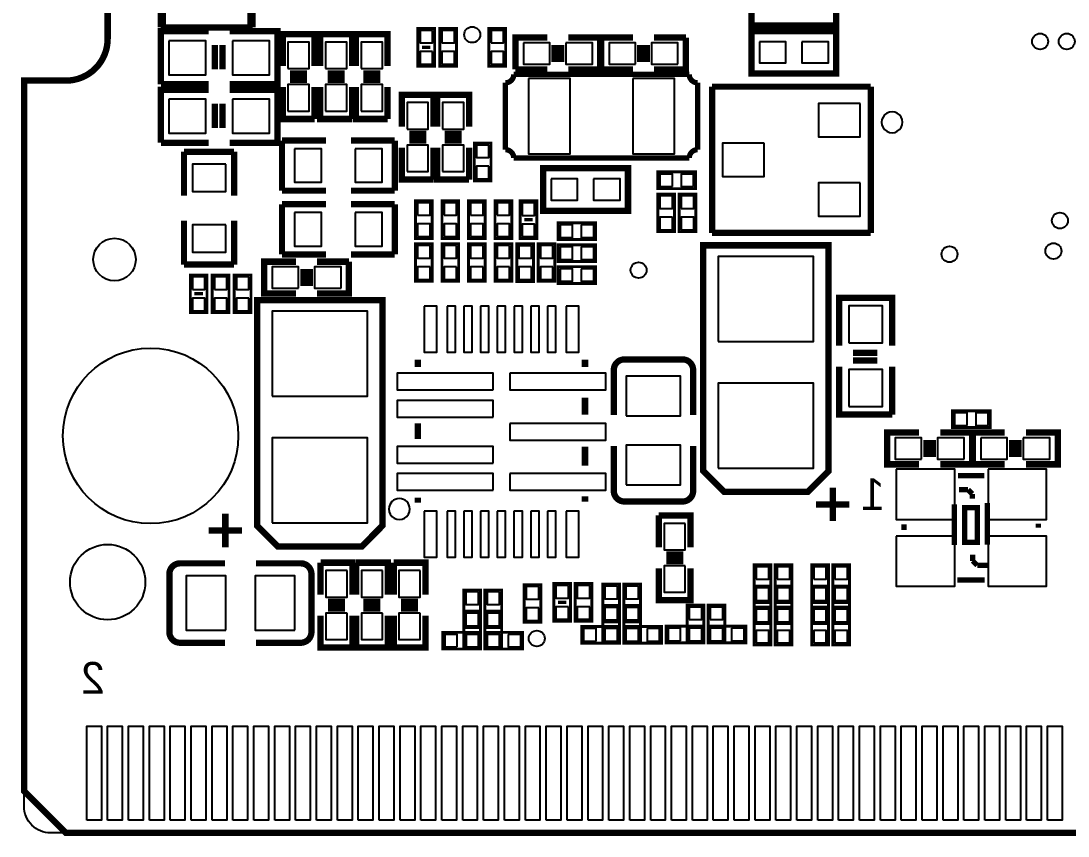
# Model space of a CAD drawing. Extents: x -61 to 349, y -42 to 245.
# Drawn here: x -0.08 to 24.99, y -0.08 to 19.43 of the extents above; entities that cross this region are included whole.
import ezdxf

# ---------------------------------------------------------------- set-up
doc = ezdxf.new("R2010")
doc.units = 0
for name, color, linetype in [('BOARD_GEOMETRY_OUTLINE', 3, 'CONTINUOUS'), ('PACKAGE_GEOMETRY_SILKSCREEN_B', 4, 'CONTINUOUS'), ('PIN_B', 5, 'CONTINUOUS')]:
    doc.layers.add(name, color=color, linetype=linetype)

msp = doc.modelspace()

# ---------------------------------------------------------------- linework, layer by layer
at = {"layer": 'BOARD_GEOMETRY_OUTLINE'}
msp.add_lwpolyline([(68.961, 0), (39.099998, 0), (38.800024, 0.299974), (38.800024, 3.499866, 0.41419), (38.300152, 3.999992, 0.41434), (37.800026, 3.499866), (37.800026, 0.299974), (37.500052, 0), (0.635, 0, -0.414228), (0, 0.635), (0, 17.999964), (0.999998, 17.999964, 0.414225), (1.999996, 18.999962), (1.999996, 20.999958, 0.414215), (0.999998, 21.999956), (0, 21.999956), (0, 43.815), (0, 44.45, -0.414204), (0.635, 45.085), (68.961, 45.085, -0.41233)], format="xyb", dxfattribs=at)
at = {"layer": 'PACKAGE_GEOMETRY_SILKSCREEN_B'}
for points, const_width in [([(69.600064, 7.124954), (69.600064, 0.999998), (68.600066, 0), (38.800024, 0), (38.800024, 3.499866, 0.999844), (37.800026, 3.499866), (37.800026, 0), (0.999998, 0), (0, 0.999998), (0, 17.999964), (0.999998, 17.999964, 0.414195), (1.999996, 18.999962), (1.999996, 20.999958, 0.414206), (0.999998, 21.999956), (0, 21.999956), (0, 29.99994), (0.4572, 29.99994)], 0.1524), ([(11.723116, 18.147538, -0.414058), (11.523218, 17.94764)], 0.127), ([(16.123158, 17.94764, -0.414158), (15.92326, 18.147538)], 0.127), ([(11.523218, 16.34744, -0.414007), (11.723116, 16.147542)], 0.127), ([(15.92326, 16.147542, -0.414108), (16.123158, 16.34744)], 0.127), ([(14.371066, 11.329162, 0.414219), (14.117066, 11.075162)], 0.150114), ([(16.016986, 11.075162, 0.414204), (15.762986, 11.329162)], 0.150114), ([(14.117066, 8.183118, 0.414223), (14.371066, 7.929118)], 0.150114), ([(15.762986, 7.929118, 0.414208), (16.016986, 8.183118)], 0.150114), ([(3.732022, 6.44906, 0.414258), (3.478022, 6.19506)], 0.150114), ([(6.878066, 6.19506, 0.41423), (6.624066, 6.44906)], 0.150114), ([(3.478022, 4.80314, 0.414197), (3.732022, 4.54914)], 0.150114), ([(6.624066, 4.54914, 0.414169), (6.878066, 4.80314)], 0.150114)]:
    msp.add_lwpolyline(points, format="xyb", dxfattribs=dict(at, const_width=const_width))
for points, const_width in [([(3.271012, 19.27352), (3.271012, 22.1234)], 0.1524), ([(5.470652, 22.1234), (5.470652, 19.27352)], 0.1524), ([(17.412462, 19.318224), (19.444462, 19.318224), (19.444462, 20.334224), (17.412462, 20.334224), (17.412462, 19.318224)], 0.1524), ([(5.470652, 19.27352), (3.271012, 19.27352)], 0.1524), ([(4.416806, 19.182842), (3.273806, 19.182842), (3.273806, 17.912842)], 0.1524), ([(4.924806, 17.912842), (6.067806, 17.912842), (6.067806, 19.182842), (4.924806, 19.182842)], 0.1524), ([(6.952234, 18.351754), (6.952234, 19.113754), (6.190234, 19.113754), (6.190234, 18.351754)], 0.1524), ([(7.85241, 18.351754), (7.85241, 19.113754), (7.09041, 19.113754), (7.09041, 18.351754)], 0.1524), ([(8.702802, 18.351754), (8.702802, 19.113754), (7.940802, 19.113754), (7.940802, 18.351754)], 0.1524), ([(9.828022, 19.249136), (9.427972, 19.249136), (9.427972, 18.349214), (9.828022, 18.349214), (9.828022, 19.249136)], 0.070104), ([(9.953498, 18.349214), (10.353294, 18.349214), (10.353294, 19.249136), (9.953498, 19.249136), (9.953498, 18.349214)], 0.070104), ([(11.127994, 18.349214), (11.528044, 18.349214), (11.528044, 19.249136), (11.127994, 19.249136), (11.127994, 18.349214)], 0.070104), ([(12.523978, 19.030188), (11.761978, 19.030188), (11.761978, 18.268188)], 0.1524), ([(13.031978, 18.268188), (13.793978, 18.268188), (13.793978, 19.030188), (13.031978, 19.030188)], 0.1524), ([(14.574012, 19.030188), (13.812012, 19.030188), (13.812012, 18.268188), (14.574012, 18.268188)], 0.1524), ([(15.844012, 19.030188), (15.082012, 19.030188)], 0.1524), ([(15.082012, 18.268188), (15.844012, 18.268188), (15.844012, 19.030188)], 0.1524), ([(17.412462, 18.168112), (19.444462, 18.168112), (19.444462, 19.184112), (17.412462, 19.184112), (17.412462, 18.168112)], 0.1524), ([(4.569206, 18.268442), (4.569206, 18.852642)], 0.1524), ([(4.747006, 18.268442), (4.747006, 18.852642)], 0.1524), ([(9.527794, 18.799048), (9.7282, 18.799048)], 0.08001), ([(12.701778, 18.445988), (12.701778, 18.852388)], 0.1524), ([(12.854178, 18.445988), (12.854178, 18.852388)], 0.1524), ([(14.751812, 18.852388), (14.751812, 18.445988)], 0.1524), ([(14.904212, 18.852388), (14.904212, 18.445988)], 0.1524), ([(11.761978, 18.268188), (12.523978, 18.268188)], 0.1524), ([(6.774434, 18.173954), (6.368034, 18.173954)], 0.1524), ([(6.774434, 18.021554), (6.368034, 18.021554)], 0.1524), ([(7.67461, 18.173954), (7.26821, 18.173954)], 0.1524), ([(7.67461, 18.021554), (7.26821, 18.021554)], 0.1524), ([(8.525002, 18.173954), (8.118602, 18.173954)], 0.1524), ([(8.525002, 18.021554), (8.118602, 18.021554)], 0.1524), ([(15.92326, 18.147538), (11.723116, 18.147538)], 0.127), ([(3.273806, 17.912842), (4.416806, 17.912842)], 0.1524), ([(4.416806, 17.78254), (3.273806, 17.78254), (3.273806, 16.51254)], 0.1524), ([(4.924806, 16.51254), (6.067806, 16.51254), (6.067806, 17.78254), (4.924806, 17.78254)], 0.1524), ([(6.190234, 17.843754), (6.190234, 17.081754), (6.952234, 17.081754)], 0.1524), ([(6.952234, 17.081754), (6.952234, 17.843754)], 0.1524), ([(7.09041, 17.843754), (7.09041, 17.081754), (7.85241, 17.081754)], 0.1524), ([(7.85241, 17.081754), (7.85241, 17.843754)], 0.1524), ([(7.940802, 17.843754), (7.940802, 17.081754), (8.702802, 17.081754)], 0.1524), ([(8.702802, 17.081754), (8.702802, 17.843754)], 0.1524), ([(11.523218, 17.94764), (11.523218, 16.34744)], 0.127), ([(16.123158, 16.34744), (16.123158, 17.94764)], 0.127), ([(16.469106, 17.8562), (16.469106, 14.35608)], 0.150114), ([(20.268946, 17.8562), (16.469106, 17.8562)], 0.150114), ([(20.268946, 14.35608), (20.268946, 17.8562)], 0.150114), ([(9.80313, 16.901414), (9.80313, 17.663414), (9.04113, 17.663414), (9.04113, 16.901414)], 0.1524), ([(10.653268, 16.901414), (10.653268, 17.663414), (9.891268, 17.663414), (9.891268, 16.901414)], 0.1524), ([(4.569206, 16.86814), (4.569206, 17.45234)], 0.1524), ([(4.747006, 16.86814), (4.747006, 17.45234)], 0.1524), ([(9.62533, 16.723614), (9.21893, 16.723614)], 0.1524), ([(10.475468, 16.723614), (10.069068, 16.723614)], 0.1524), ([(3.273806, 16.51254), (4.416806, 16.51254)], 0.1524), ([(6.173216, 15.366746), (6.173216, 16.566642)], 0.150114), ([(6.173216, 16.566642), (7.223252, 16.566642)], 0.150114), ([(8.873236, 16.566642), (7.8232, 16.566642)], 0.150114), ([(8.873236, 15.366746), (8.873236, 16.566642)], 0.150114), ([(9.62533, 16.571214), (9.21893, 16.571214)], 0.1524), ([(10.475468, 16.571214), (10.069068, 16.571214)], 0.1524), ([(3.828034, 15.249144), (3.828034, 16.29918)], 0.150114), ([(3.828034, 16.29918), (5.02793, 16.29918)], 0.150114), ([(5.02793, 16.29918), (5.02793, 15.249144)], 0.150114), ([(9.04113, 16.393414), (9.04113, 15.631414), (9.80313, 15.631414)], 0.1524), ([(9.80313, 15.631414), (9.80313, 16.393414)], 0.1524), ([(9.891268, 16.393414), (9.891268, 15.631414), (10.653268, 15.631414)], 0.1524), ([(10.653268, 15.631414), (10.653268, 16.393414)], 0.1524), ([(11.177778, 16.505174), (10.777728, 16.505174), (10.777728, 15.605252), (11.177778, 15.605252), (11.177778, 16.505174)], 0.070104), ([(11.723116, 16.147542), (15.92326, 16.147542)], 0.127), ([(12.425426, 14.88694), (14.457426, 14.88694), (14.457426, 15.90294), (12.425426, 15.90294), (12.425426, 14.88694)], 0.1524), ([(16.074136, 15.41526), (16.074136, 15.815056), (15.17396, 15.815056), (15.17396, 15.41526), (16.074136, 15.41526)], 0.070104), ([(7.223252, 15.366746), (6.173216, 15.366746)], 0.150114), ([(7.8232, 15.366746), (8.873236, 15.366746)], 0.150114), ([(15.571724, 15.286228), (15.171928, 15.286228), (15.171928, 14.386052), (15.571724, 14.386052), (15.571724, 15.286228)], 0.070104), ([(15.679928, 14.386052), (16.079724, 14.386052), (16.079724, 15.286228), (15.679928, 15.286228), (15.679928, 14.386052)], 0.070104), ([(6.173216, 13.842746), (6.173216, 15.042642)], 0.150114), ([(6.173216, 15.042642), (7.223252, 15.042642)], 0.150114), ([(8.873236, 15.042642), (7.8232, 15.042642)], 0.150114), ([(8.873236, 13.842746), (8.873236, 15.042642)], 0.150114), ([(9.368536, 14.224508), (9.768332, 14.224508), (9.768332, 15.124684), (9.368536, 15.124684), (9.368536, 14.224508)], 0.070104), ([(10.003536, 14.224508), (10.403332, 14.224508), (10.403332, 15.124684), (10.003536, 15.124684), (10.003536, 14.224508)], 0.070104), ([(10.638536, 14.224508), (11.038332, 14.224508), (11.038332, 15.124684), (10.638536, 15.124684), (10.638536, 14.224508)], 0.070104), ([(11.273536, 14.224508), (11.673332, 14.224508), (11.673332, 15.12443), (11.273536, 15.12443), (11.273536, 14.224508)], 0.070104), ([(11.872722, 14.222222), (12.272772, 14.222222), (12.272772, 15.122144), (11.872722, 15.122144), (11.872722, 14.222222)], 0.070104), ([(3.828034, 14.649196), (3.828034, 13.59916)], 0.150114), ([(5.02793, 13.59916), (5.02793, 14.649196)], 0.150114), ([(12.172696, 14.67231), (11.972544, 14.67231)], 0.08001), ([(12.783566, 14.59992), (12.783566, 14.19987), (13.683742, 14.19987), (13.683742, 14.59992), (12.783566, 14.59992)], 0.070104), ([(16.469106, 14.35608), (20.268946, 14.35608)], 0.150114), ([(9.768332, 14.09827), (9.368536, 14.09827), (9.368536, 13.198348), (9.768332, 13.198348), (9.768332, 14.09827)], 0.070104), ([(10.403332, 14.09827), (10.003536, 14.09827), (10.003536, 13.198348), (10.403332, 13.198348), (10.403332, 14.09827)], 0.070104), ([(11.038332, 14.09827), (10.638536, 14.09827), (10.638536, 13.198348), (11.038332, 13.198348), (11.038332, 14.09827)], 0.070104), ([(11.673332, 14.09827), (11.273536, 14.09827), (11.273536, 13.198348), (11.673332, 13.198348), (11.673332, 14.09827)], 0.070104), ([(12.196572, 14.09573), (11.796522, 14.09573), (11.796522, 13.195808), (12.196572, 13.195808), (12.196572, 14.09573)], 0.070104), ([(12.708382, 14.09827), (12.308332, 14.09827), (12.308332, 13.198348), (12.708382, 13.198348), (12.708382, 14.09827)], 0.070104), ([(12.783566, 14.073632), (12.783566, 13.673836), (13.683742, 13.673836), (13.683742, 14.073632), (12.783566, 14.073632)], 0.070104), ([(19.259042, 9.459214), (19.259042, 14.059154), (16.259048, 14.059154), (16.259048, 8.659114), (16.75892, 8.159242), (18.758916, 8.159242), (19.259042, 8.659114), (19.259042, 9.459214)], 0.1524), ([(7.223252, 13.842746), (6.173216, 13.842746)], 0.150114), ([(7.8232, 13.842746), (8.873236, 13.842746)], 0.150114), ([(3.828034, 13.59916), (5.02793, 13.59916)], 0.150114), ([(6.507226, 13.66774), (5.745226, 13.66774), (5.745226, 12.90574), (6.507226, 12.90574)], 0.1524), ([(6.685026, 13.48994), (6.685026, 13.08354)], 0.1524), ([(6.837426, 13.48994), (6.837426, 13.08354)], 0.1524), ([(7.777226, 13.66774), (7.015226, 13.66774)], 0.1524), ([(7.015226, 12.90574), (7.777226, 12.90574), (7.777226, 13.66774)], 0.1524), ([(12.783566, 13.547598), (12.783566, 13.147548), (13.683742, 13.147548), (13.683742, 13.547598), (12.783566, 13.547598)], 0.070104), ([(3.97891, 12.449048), (4.378706, 12.449048), (4.378706, 13.349224), (3.97891, 13.349224), (3.97891, 12.449048)], 0.070104), ([(4.504944, 12.449048), (4.904994, 12.449048), (4.904994, 13.349224), (4.504944, 13.349224), (4.504944, 12.449048)], 0.070104), ([(5.431282, 13.349224), (5.031232, 13.349224), (5.031232, 12.449048), (5.431282, 12.449048), (5.431282, 13.349224)], 0.070104), ([(4.278884, 12.899136), (4.078732, 12.899136)], 0.08001), ([(8.578088, 8.149082), (8.578088, 12.749276), (5.578094, 12.749276), (5.578094, 7.349236), (6.077966, 6.84911), (8.077962, 6.84911), (8.578088, 7.349236), (8.578088, 8.149082)], 0.1524), ([(20.782026, 11.66114), (20.782026, 12.80414), (19.512026, 12.80414), (19.512026, 11.66114)], 0.1524), ([(20.426426, 11.48334), (19.842226, 11.48334)], 0.1524), ([(9.427972, 11.148568), (9.427972, 11.326368)], 0.1524), ([(13.427964, 11.326368), (13.427964, 11.148568)], 0.1524), ([(15.762986, 11.329162), (14.371066, 11.329162)], 0.150114), ([(20.426426, 11.30554), (19.842226, 11.30554)], 0.1524), ([(14.117066, 11.075162), (14.117066, 9.998964)], 0.150114), ([(16.016986, 11.075162), (16.016986, 9.998964)], 0.150114), ([(19.512026, 11.15314), (19.512026, 10.01014), (20.782026, 10.01014)], 0.1524), ([(20.782026, 10.01014), (20.782026, 11.15314)], 0.1524), ([(13.427964, 10.411968), (13.427964, 10.005568)], 0.1524), ([(23.128224, 9.699244), (23.128224, 10.09904), (22.228048, 10.09904), (22.228048, 9.699244), (23.128224, 9.699244)], 0.070104), ([(9.427972, 9.421368), (9.427972, 9.802368)], 0.1524), ([(21.424138, 9.580118), (20.662138, 9.580118), (20.662138, 8.818118), (21.424138, 8.818118)], 0.1524), ([(22.694138, 9.580118), (21.932138, 9.580118)], 0.1524), ([(21.932138, 8.818118), (22.694138, 8.818118), (22.694138, 9.580118)], 0.1524), ([(23.474172, 9.580118), (22.712172, 9.580118), (22.712172, 8.818118)], 0.1524), ([(23.982172, 8.818118), (24.744172, 8.818118), (24.744172, 9.580118), (23.982172, 9.580118)], 0.1524), ([(13.427964, 9.243568), (13.427964, 8.786368)], 0.1524), ([(14.117066, 8.183118), (14.117066, 9.25449)], 0.150114), ([(16.016986, 8.183118), (16.016986, 9.25449)], 0.150114), ([(21.601938, 9.402318), (21.601938, 8.995918)], 0.1524), ([(21.754338, 9.402318), (21.754338, 8.995918)], 0.1524), ([(23.651972, 8.995918), (23.651972, 9.402318)], 0.1524), ([(23.804372, 8.995918), (23.804372, 9.402318)], 0.1524), ([(22.712172, 8.818118), (23.474172, 8.818118)], 0.1524), ([(22.358096, 8.549132), (22.988016, 8.549132)], 0.127), ([(19.359118, 7.459218), (19.359118, 8.259064)], 0.1524), ([(22.378162, 8.20928), (22.598126, 8.20928)], 0.127), ([(22.598126, 8.20928), (22.698202, 8.109204)], 0.127), ([(9.427972, 7.897368), (9.427972, 8.024368)], 0.1524), ([(13.427964, 8.049768), (13.427964, 7.922768)], 0.1524), ([(22.698202, 8.109204), (22.698202, 7.999222)], 0.127), ([(14.371066, 7.929118), (15.762986, 7.929118)], 0.150114), ([(19.758914, 7.859268), (18.959068, 7.859268)], 0.1524), ([(22.26818, 7.859268), (22.26818, 6.889242)], 0.127), ([(22.81809, 7.679182), (22.81809, 7.049262), (22.81809, 6.949186), (22.518116, 6.949186), (22.518116, 7.679182), (22.518116, 7.779258), (22.81809, 7.779258), (22.81809, 7.679182)], 0.127), ([(23.05812, 7.88924), (23.05812, 6.899148)], 0.127), ([(4.81711, 6.834886), (4.81711, 7.634986)], 0.1524), ([(15.194026, 7.59714), (15.194026, 6.83514)], 0.1524), ([(15.956026, 6.83514), (15.956026, 7.59714), (15.194026, 7.59714)], 0.1524), ([(5.21716, 7.234936), (4.417314, 7.234936)], 0.1524), ([(21.06803, 7.379208), (21.06803, 7.24916)], 0.127), ([(24.278082, 7.399274), (24.278082, 7.299198)], 0.127), ([(3.732022, 6.44906), (4.80822, 6.44906)], 0.150114), ([(6.624066, 6.44906), (5.552694, 6.44906)], 0.150114), ([(7.097014, 6.465062), (7.097014, 5.703062)], 0.1524), ([(7.859014, 5.703062), (7.859014, 6.465062), (7.097014, 6.465062)], 0.1524), ([(7.946898, 6.465062), (7.946898, 5.703062)], 0.1524), ([(8.708898, 5.703062), (8.708898, 6.465062), (7.946898, 6.465062)], 0.1524), ([(8.847074, 6.465062), (8.847074, 5.703062)], 0.1524), ([(9.609074, 5.703062), (9.609074, 6.465062), (8.847074, 6.465062)], 0.1524), ([(15.371826, 6.65734), (15.778226, 6.65734)], 0.1524), ([(15.371826, 6.50494), (15.778226, 6.50494)], 0.1524), ([(22.708108, 6.659118), (22.708108, 6.509258)], 0.127), ([(22.708108, 6.509258), (22.81809, 6.399276)], 0.127), ([(3.478022, 6.19506), (3.478022, 4.80314)], 0.150114), ([(6.878066, 4.80314), (6.878066, 6.19506)], 0.150114), ([(15.194026, 6.32714), (15.194026, 5.56514), (15.956026, 5.56514), (15.956026, 6.32714)], 0.1524), ([(17.478248, 5.515102), (17.878298, 5.515102), (17.878298, 6.415024), (17.478248, 6.415024), (17.478248, 5.515102)], 0.070104), ([(17.981676, 5.515102), (18.381472, 5.515102), (18.381472, 6.415024), (17.981676, 6.415024), (17.981676, 5.515102)], 0.070104), ([(18.855182, 5.515102), (19.254978, 5.515102), (19.254978, 6.415024), (18.855182, 6.415024), (18.855182, 5.515102)], 0.070104), ([(19.358356, 5.515102), (19.758406, 5.515102), (19.758406, 6.415024), (19.358356, 6.415024), (19.358356, 5.515102)], 0.070104), ([(22.81809, 6.399276), (23.078186, 6.399276)], 0.127), ([(22.33803, 6.049264), (22.998176, 6.049264)], 0.127), ([(10.928858, 5.811266), (10.528808, 5.811266), (10.528808, 4.91109), (10.928858, 4.91109), (10.928858, 5.811266)], 0.070104), ([(11.432032, 5.811266), (11.031982, 5.811266), (11.031982, 4.91109), (11.432032, 4.91109), (11.432032, 5.811266)], 0.070104), ([(12.371324, 5.939028), (11.971528, 5.939028), (11.971528, 5.038852), (12.371324, 5.038852), (12.371324, 5.939028)], 0.070104), ([(13.082524, 5.964428), (12.682728, 5.964428), (12.682728, 5.064252), (13.082524, 5.064252), (13.082524, 5.964428)], 0.070104), ([(13.590524, 5.964428), (13.190728, 5.964428), (13.190728, 5.064252), (13.590524, 5.064252), (13.590524, 5.964428)], 0.070104), ([(14.252702, 5.949188), (13.852652, 5.949188), (13.852652, 5.049012), (14.252702, 5.049012), (14.252702, 5.949188)], 0.070104), ([(14.755622, 5.949188), (14.355826, 5.949188), (14.355826, 5.049012), (14.755622, 5.049012), (14.755622, 5.949188)], 0.070104), ([(17.878298, 5.907024), (17.478248, 5.907024), (17.478248, 5.007102), (17.878298, 5.007102), (17.878298, 5.907024)], 0.070104), ([(18.381472, 5.907024), (17.981676, 5.907024), (17.981676, 5.007102), (18.381472, 5.007102), (18.381472, 5.907024)], 0.070104), ([(19.254978, 5.907024), (18.855182, 5.907024), (18.855182, 5.007102), (19.254978, 5.007102), (19.254978, 5.907024)], 0.070104), ([(19.758406, 5.907024), (19.358356, 5.907024), (19.358356, 5.007102), (19.758406, 5.007102), (19.758406, 5.907024)], 0.070104), ([(7.274814, 5.525262), (7.681214, 5.525262)], 0.1524), ([(8.124698, 5.525262), (8.531098, 5.525262)], 0.1524), ([(9.024874, 5.525262), (9.431274, 5.525262)], 0.1524), ([(12.78255, 5.51434), (12.982702, 5.51434)], 0.08001), ([(7.097014, 5.195062), (7.097014, 4.433062), (7.859014, 4.433062), (7.859014, 5.195062)], 0.1524), ([(7.274814, 5.372862), (7.681214, 5.372862)], 0.1524), ([(7.946898, 5.195062), (7.946898, 4.433062), (8.708898, 4.433062), (8.708898, 5.195062)], 0.1524), ([(8.124698, 5.372862), (8.531098, 5.372862)], 0.1524), ([(8.847074, 5.195062), (8.847074, 4.433062), (9.609074, 4.433062), (9.609074, 5.195062)], 0.1524), ([(9.024874, 5.372862), (9.431274, 5.372862)], 0.1524), ([(10.528808, 4.40309), (10.928858, 4.40309), (10.928858, 5.303266), (10.528808, 5.303266), (10.528808, 4.40309)], 0.070104), ([(11.031982, 4.40309), (11.432032, 4.40309), (11.432032, 5.303266), (11.031982, 5.303266), (11.031982, 4.40309)], 0.070104), ([(13.852652, 4.541012), (14.252702, 4.541012), (14.252702, 5.441188), (13.852652, 5.441188), (13.852652, 4.541012)], 0.070104), ([(14.355826, 4.541012), (14.755622, 4.541012), (14.755622, 5.441188), (14.355826, 5.441188), (14.355826, 4.541012)], 0.070104), ([(15.875, 4.54914), (16.27505, 4.54914), (16.27505, 5.449062), (15.875, 5.449062), (15.875, 4.54914)], 0.070104), ([(16.378174, 4.54914), (16.77797, 4.54914), (16.77797, 5.449062), (16.378174, 5.449062), (16.378174, 4.54914)], 0.070104), ([(17.478248, 4.499102), (17.878298, 4.499102), (17.878298, 5.399024), (17.478248, 5.399024), (17.478248, 4.499102)], 0.070104), ([(17.981676, 4.499102), (18.381472, 4.499102), (18.381472, 5.399024), (17.981676, 5.399024), (17.981676, 4.499102)], 0.070104), ([(18.855182, 4.499102), (19.254978, 4.499102), (19.254978, 5.399024), (18.855182, 5.399024), (18.855182, 4.499102)], 0.070104), ([(19.358356, 4.499102), (19.758406, 4.499102), (19.758406, 5.399024), (19.358356, 5.399024), (19.358356, 4.499102)], 0.070104), ([(10.924794, 4.399026), (10.924794, 4.799076), (10.024872, 4.799076), (10.024872, 4.399026), (10.924794, 4.399026)], 0.070104), ([(11.036046, 4.799076), (11.036046, 4.399026), (11.935968, 4.399026), (11.935968, 4.799076), (11.036046, 4.799076)], 0.070104), ([(14.248638, 4.537202), (14.248638, 4.937252), (13.348716, 4.937252), (13.348716, 4.537202), (14.248638, 4.537202)], 0.070104), ([(14.359636, 4.937252), (14.359636, 4.537202), (15.259812, 4.537202), (15.259812, 4.937252), (14.359636, 4.937252)], 0.070104), ([(16.270986, 4.545076), (16.270986, 4.945126), (15.371064, 4.945126), (15.371064, 4.545076), (16.270986, 4.545076)], 0.070104), ([(16.381984, 4.945126), (16.381984, 4.545076), (17.28216, 4.545076), (17.28216, 4.945126), (16.381984, 4.945126)], 0.070104), ([(3.732022, 4.54914), (4.80822, 4.54914)], 0.150114), ([(6.624066, 4.54914), (5.552694, 4.54914)], 0.150114)]:
    msp.add_lwpolyline(points, dxfattribs=dict(at, const_width=const_width))
for points in [[(21.029168, 17.003776, 1), (20.528902, 17.003521, 1)], [(9.233662, 7.750048, 1), (8.733474, 7.749888, 1)]]:
    msp.add_lwpolyline(points, format="xyb", close=True, dxfattribs=at)
at = {"layer": 'PIN_B'}
for points in [[(5.370322, 20.09775), (3.371342, 20.09775), (3.371342, 19.29765), (5.370322, 19.29765)], [(9.778111, 19.203035), (9.478137, 19.203035), (9.478137, 18.903061), (9.778111, 18.903061)], [(10.003409, 18.903061), (10.303383, 18.903061), (10.303383, 19.203035), (10.003409, 19.203035)], [(11.178159, 18.903061), (11.478133, 18.903061), (11.478133, 19.203035), (11.178159, 19.203035)], [(3.464306, 18.954242), (3.464306, 18.141442), (4.353306, 18.141442), (4.353306, 18.954242)], [(4.988306, 18.954242), (4.988306, 18.141442), (5.877306, 18.141442), (5.877306, 18.954242)], [(6.317234, 18.288254), (6.825234, 18.288254), (6.825234, 18.923254), (6.317234, 18.923254)], [(7.21741, 18.288254), (7.72541, 18.288254), (7.72541, 18.923254), (7.21741, 18.923254)], [(8.067802, 18.288254), (8.575802, 18.288254), (8.575802, 18.923254), (8.067802, 18.923254)], [(11.952478, 18.903188), (11.952478, 18.395188), (12.587478, 18.395188), (12.587478, 18.903188)], [(12.968478, 18.903188), (12.968478, 18.395188), (13.603478, 18.395188), (13.603478, 18.903188)], [(14.637512, 18.395188), (14.637512, 18.903188), (14.002512, 18.903188), (14.002512, 18.395188)], [(15.653512, 18.395188), (15.653512, 18.903188), (15.018512, 18.903188), (15.018512, 18.395188)], [(17.602962, 18.930112), (17.602962, 18.422112), (18.237962, 18.422112), (18.237962, 18.930112)], [(18.618962, 18.930112), (18.618962, 18.422112), (19.253962, 18.422112), (19.253962, 18.930112)], [(9.778111, 18.695035), (9.478137, 18.695035), (9.478137, 18.395061), (9.778111, 18.395061)], [(10.003409, 18.395061), (10.303383, 18.395061), (10.303383, 18.695035), (10.003409, 18.695035)], [(11.178159, 18.395061), (11.478133, 18.395061), (11.478133, 18.695035), (11.178159, 18.695035)], [(6.317234, 17.272254), (6.825234, 17.272254), (6.825234, 17.907254), (6.317234, 17.907254)], [(7.21741, 17.272254), (7.72541, 17.272254), (7.72541, 17.907254), (7.21741, 17.907254)], [(8.067802, 17.272254), (8.575802, 17.272254), (8.575802, 17.907254), (8.067802, 17.907254)], [(12.073001, 18.047589), (12.073001, 16.247491), (13.072999, 16.247491), (13.072999, 18.047589)], [(14.573377, 18.047589), (14.573377, 16.247491), (15.573375, 16.247491), (15.573375, 18.047589)], [(3.464306, 17.55394), (3.464306, 16.74114), (4.353306, 16.74114), (4.353306, 17.55394)], [(4.988306, 17.55394), (4.988306, 16.74114), (5.877306, 16.74114), (5.877306, 17.55394)], [(9.16813, 16.837914), (9.67613, 16.837914), (9.67613, 17.472914), (9.16813, 17.472914)], [(10.018268, 16.837914), (10.526268, 16.837914), (10.526268, 17.472914), (10.018268, 17.472914)], [(20.019137, 17.45615), (19.019139, 17.45615), (19.019139, 16.65605), (20.019137, 16.65605)], [(6.473317, 16.366744), (6.473317, 15.566644), (7.123303, 15.566644), (7.123303, 16.366744)], [(7.923149, 16.366744), (7.923149, 15.566644), (8.573135, 15.566644), (8.573135, 16.366744)], [(9.16813, 15.821914), (9.67613, 15.821914), (9.67613, 16.456914), (9.16813, 16.456914)], [(10.018268, 15.821914), (10.526268, 15.821914), (10.526268, 16.456914), (10.018268, 16.456914)], [(11.127613, 16.459327), (10.827639, 16.459327), (10.827639, 16.159353), (11.127613, 16.159353)], [(17.718913, 16.50619), (16.718915, 16.50619), (16.718915, 15.70609), (17.718913, 15.70609)], [(4.828032, 15.999079), (4.027932, 15.999079), (4.027932, 15.349093), (4.828032, 15.349093)], [(11.127613, 15.951327), (10.827639, 15.951327), (10.827639, 15.651353), (11.127613, 15.651353)], [(12.615926, 15.64894), (12.615926, 15.14094), (13.250926, 15.14094), (13.250926, 15.64894)], [(13.631926, 15.64894), (13.631926, 15.14094), (14.266926, 15.14094), (14.266926, 15.64894)], [(15.520162, 15.465044), (15.520162, 15.765018), (15.220188, 15.765018), (15.220188, 15.465044)], [(16.028162, 15.465044), (16.028162, 15.765018), (15.728188, 15.765018), (15.728188, 15.465044)], [(20.019137, 15.55623), (19.019139, 15.55623), (19.019139, 14.75613), (20.019137, 14.75613)], [(9.418447, 14.778609), (9.718421, 14.778609), (9.718421, 15.078583), (9.418447, 15.078583)], [(10.053447, 14.778609), (10.353421, 14.778609), (10.353421, 15.078583), (10.053447, 15.078583)], [(10.688447, 14.778609), (10.988421, 14.778609), (10.988421, 15.078583), (10.688447, 15.078583)], [(11.323447, 14.778609), (11.623421, 14.778609), (11.623421, 15.078583), (11.323447, 15.078583)], [(11.922633, 14.776323), (12.222607, 14.776323), (12.222607, 15.076297), (11.922633, 15.076297)], [(15.521813, 15.240127), (15.221839, 15.240127), (15.221839, 14.940153), (15.521813, 14.940153)], [(15.729839, 14.940153), (16.029813, 14.940153), (16.029813, 15.240127), (15.729839, 15.240127)], [(6.473317, 14.842744), (6.473317, 14.042644), (7.123303, 14.042644), (7.123303, 14.842744)], [(7.923149, 14.842744), (7.923149, 14.042644), (8.573135, 14.042644), (8.573135, 14.842744)], [(4.828032, 14.549247), (4.027932, 14.549247), (4.027932, 13.899261), (4.828032, 13.899261)], [(9.418447, 14.270609), (9.718421, 14.270609), (9.718421, 14.570583), (9.418447, 14.570583)], [(10.053447, 14.270609), (10.353421, 14.270609), (10.353421, 14.570583), (10.053447, 14.570583)], [(10.688447, 14.270609), (10.988421, 14.270609), (10.988421, 14.570583), (10.688447, 14.570583)], [(11.323447, 14.270609), (11.623421, 14.270609), (11.623421, 14.570583), (11.323447, 14.570583)], [(11.922633, 14.268323), (12.222607, 14.268323), (12.222607, 14.568297), (11.922633, 14.568297)], [(12.829667, 14.550009), (12.829667, 14.250035), (13.129641, 14.250035), (13.129641, 14.550009)], [(13.337667, 14.550009), (13.337667, 14.250035), (13.637641, 14.250035), (13.637641, 14.550009)], [(15.521813, 14.732127), (15.221839, 14.732127), (15.221839, 14.432153), (15.521813, 14.432153)], [(15.729839, 14.432153), (16.029813, 14.432153), (16.029813, 14.732127), (15.729839, 14.732127)], [(9.718421, 14.052423), (9.418447, 14.052423), (9.418447, 13.752449), (9.718421, 13.752449)], [(10.353421, 14.052423), (10.053447, 14.052423), (10.053447, 13.752449), (10.353421, 13.752449)], [(10.988421, 14.052423), (10.688447, 14.052423), (10.688447, 13.752449), (10.988421, 13.752449)], [(11.623421, 14.052423), (11.323447, 14.052423), (11.323447, 13.752449), (11.623421, 13.752449)], [(12.146407, 14.049883), (11.846433, 14.049883), (11.846433, 13.749909), (12.146407, 13.749909)], [(12.658471, 14.052423), (12.358497, 14.052423), (12.358497, 13.752449), (12.658471, 13.752449)], [(12.829667, 14.023721), (12.829667, 13.723747), (13.129641, 13.723747), (13.129641, 14.023721)], [(13.337667, 14.023721), (13.337667, 13.723747), (13.637641, 13.723747), (13.637641, 14.023721)], [(16.615918, 11.75893), (18.901918, 11.75893), (18.901918, 13.79093), (16.615918, 13.79093)], [(6.570726, 13.03274), (6.570726, 13.54074), (5.935726, 13.54074), (5.935726, 13.03274)], [(7.586726, 13.03274), (7.586726, 13.54074), (6.951726, 13.54074), (6.951726, 13.03274)], [(9.718421, 13.544423), (9.418447, 13.544423), (9.418447, 13.244449), (9.718421, 13.244449)], [(10.353421, 13.544423), (10.053447, 13.544423), (10.053447, 13.244449), (10.353421, 13.244449)], [(10.988421, 13.544423), (10.688447, 13.544423), (10.688447, 13.244449), (10.988421, 13.244449)], [(11.623421, 13.544423), (11.323447, 13.544423), (11.323447, 13.244449), (11.623421, 13.244449)], [(12.146407, 13.541883), (11.846433, 13.541883), (11.846433, 13.241909), (12.146407, 13.241909)], [(12.658471, 13.544423), (12.358497, 13.544423), (12.358497, 13.244449), (12.658471, 13.244449)], [(4.028821, 13.003149), (4.328795, 13.003149), (4.328795, 13.303123), (4.028821, 13.303123)], [(4.555109, 13.003149), (4.855083, 13.003149), (4.855083, 13.303123), (4.555109, 13.303123)], [(5.381117, 13.303123), (5.081143, 13.303123), (5.081143, 13.003149), (5.381117, 13.003149)], [(12.829667, 13.497433), (12.829667, 13.197459), (13.129641, 13.197459), (13.129641, 13.497433)], [(13.337667, 13.497433), (13.337667, 13.197459), (13.637641, 13.197459), (13.637641, 13.497433)], [(4.028821, 12.495149), (4.328795, 12.495149), (4.328795, 12.795123), (4.028821, 12.795123)], [(4.555109, 12.495149), (4.855083, 12.495149), (4.855083, 12.795123), (4.555109, 12.795123)], [(5.381117, 12.795123), (5.081143, 12.795123), (5.081143, 12.495149), (5.381117, 12.495149)], [(9.577959, 12.599289), (9.577959, 11.499215), (9.877933, 11.499215), (9.877933, 12.599289)], [(10.128123, 12.599289), (10.128123, 11.499215), (10.328021, 11.499215), (10.328021, 12.599289)], [(10.527919, 12.599289), (10.527919, 11.499215), (10.727817, 11.499215), (10.727817, 12.599289)], [(10.927969, 12.599289), (10.927969, 11.499215), (11.127867, 11.499215), (11.127867, 12.599289)], [(11.328019, 12.599289), (11.328019, 11.499215), (11.527917, 11.499215), (11.527917, 12.599289)], [(11.728069, 12.599289), (11.728069, 11.499215), (11.927967, 11.499215), (11.927967, 12.599289)], [(12.128119, 12.599289), (12.128119, 11.499215), (12.328017, 11.499215), (12.328017, 12.599289)], [(12.527915, 12.599289), (12.527915, 11.499215), (12.727813, 11.499215), (12.727813, 12.599289)], [(12.977749, 12.599289), (12.977749, 11.499215), (13.277723, 11.499215), (13.277723, 12.599289)], [(19.740626, 11.72464), (20.553426, 11.72464), (20.553426, 12.61364), (19.740626, 12.61364)], [(5.934964, 10.449052), (8.220964, 10.449052), (8.220964, 12.481052), (5.934964, 12.481052)], [(19.740626, 10.20064), (20.553426, 10.20064), (20.553426, 11.08964), (19.740626, 11.08964)], [(11.22807, 10.598912), (11.22807, 10.998962), (8.9281, 10.998962), (8.9281, 10.598912)], [(11.627993, 10.999089), (11.627993, 10.599039), (13.927963, 10.599039), (13.927963, 10.999089)], [(14.41704, 9.979152), (15.717012, 9.979152), (15.717012, 10.929112), (14.41704, 10.929112)], [(16.615918, 8.727186), (18.901918, 8.727186), (18.901918, 10.759186), (16.615918, 10.759186)], [(11.22807, 9.948926), (11.22807, 10.348976), (8.9281, 10.348976), (8.9281, 9.948926)], [(22.57425, 9.749028), (22.57425, 10.049002), (22.274276, 10.049002), (22.274276, 9.749028)], [(23.08225, 9.749028), (23.08225, 10.049002), (22.782276, 10.049002), (22.782276, 9.749028)], [(11.627993, 9.799193), (11.627993, 9.399143), (13.927963, 9.399143), (13.927963, 9.799193)], [(5.934964, 7.417308), (8.220964, 7.417308), (8.220964, 9.449308), (5.934964, 9.449308)], [(14.41704, 8.329168), (15.717012, 8.329168), (15.717012, 9.279128), (14.41704, 9.279128)], [(21.487638, 8.945118), (21.487638, 9.453118), (20.852638, 9.453118), (20.852638, 8.945118)], [(22.503638, 8.945118), (22.503638, 9.453118), (21.868638, 9.453118), (21.868638, 8.945118)], [(22.902672, 9.453118), (22.902672, 8.945118), (23.537672, 8.945118), (23.537672, 9.453118)], [(23.918672, 9.453118), (23.918672, 8.945118), (24.553672, 8.945118), (24.553672, 9.453118)], [(11.22807, 8.849106), (11.22807, 9.249156), (8.9281, 9.249156), (8.9281, 8.849106)], [(11.22807, 8.19912), (11.22807, 8.59917), (8.9281, 8.59917), (8.9281, 8.19912)], [(11.627993, 8.599297), (11.627993, 8.199247), (13.927963, 8.199247), (13.927963, 8.599297)], [(20.878038, 8.699246), (20.878038, 7.49935), (22.278086, 7.49935), (22.278086, 8.699246)], [(23.078186, 8.699246), (23.078186, 7.49935), (24.478234, 7.49935), (24.478234, 8.699246)], [(9.577705, 7.699121), (9.577705, 6.599047), (9.877679, 6.599047), (9.877679, 7.699121)], [(10.127869, 7.699121), (10.127869, 6.599047), (10.327767, 6.599047), (10.327767, 7.699121)], [(10.527919, 7.699121), (10.527919, 6.599047), (10.727817, 6.599047), (10.727817, 7.699121)], [(10.927715, 7.699121), (10.927715, 6.599047), (11.127613, 6.599047), (11.127613, 7.699121)], [(11.327765, 7.699121), (11.327765, 6.599047), (11.527663, 6.599047), (11.527663, 7.699121)], [(11.727815, 7.699121), (11.727815, 6.599047), (11.927713, 6.599047), (11.927713, 7.699121)], [(12.127865, 7.699121), (12.127865, 6.599047), (12.327763, 6.599047), (12.327763, 7.699121)], [(12.527915, 7.699121), (12.527915, 6.599047), (12.727813, 6.599047), (12.727813, 7.699121)], [(12.978003, 7.699121), (12.978003, 6.599047), (13.277977, 6.599047), (13.277977, 7.699121)], [(15.829026, 7.40664), (15.321026, 7.40664), (15.321026, 6.77164), (15.829026, 6.77164)], [(20.878038, 7.099046), (20.878038, 5.89915), (22.278086, 5.89915), (22.278086, 7.099046)], [(23.078186, 7.099046), (23.078186, 5.89915), (24.478234, 5.89915), (24.478234, 7.099046)], [(7.732014, 6.274562), (7.224014, 6.274562), (7.224014, 5.639562), (7.732014, 5.639562)], [(8.581898, 6.274562), (8.073898, 6.274562), (8.073898, 5.639562), (8.581898, 5.639562)], [(9.482074, 6.274562), (8.974074, 6.274562), (8.974074, 5.639562), (9.482074, 5.639562)], [(15.829026, 6.39064), (15.321026, 6.39064), (15.321026, 5.75564), (15.829026, 5.75564)], [(17.528413, 6.069203), (17.828387, 6.069203), (17.828387, 6.369177), (17.528413, 6.369177)], [(18.031587, 6.069203), (18.331561, 6.069203), (18.331561, 6.369177), (18.031587, 6.369177)], [(18.905093, 6.069203), (19.205067, 6.069203), (19.205067, 6.369177), (18.905093, 6.369177)], [(19.408267, 6.069203), (19.708241, 6.069203), (19.708241, 6.369177), (19.408267, 6.369177)], [(4.828032, 4.849114), (4.828032, 6.149086), (3.878072, 6.149086), (3.878072, 4.849114)], [(6.478016, 4.849114), (6.478016, 6.149086), (5.528056, 6.149086), (5.528056, 4.849114)], [(12.321413, 5.892927), (12.021439, 5.892927), (12.021439, 5.592953), (12.321413, 5.592953)], [(13.032613, 5.918327), (12.732639, 5.918327), (12.732639, 5.618353), (13.032613, 5.618353)], [(13.540613, 5.918327), (13.240639, 5.918327), (13.240639, 5.618353), (13.540613, 5.618353)], [(14.202537, 5.903087), (13.902563, 5.903087), (13.902563, 5.603113), (14.202537, 5.603113)], [(14.705711, 5.903087), (14.405737, 5.903087), (14.405737, 5.603113), (14.705711, 5.603113)], [(17.528413, 5.561203), (17.828387, 5.561203), (17.828387, 5.861177), (17.528413, 5.861177)], [(17.828387, 5.861177), (17.528413, 5.861177), (17.528413, 5.561203), (17.828387, 5.561203)], [(18.031587, 5.561203), (18.331561, 5.561203), (18.331561, 5.861177), (18.031587, 5.861177)], [(18.331561, 5.861177), (18.031587, 5.861177), (18.031587, 5.561203), (18.331561, 5.561203)], [(18.905093, 5.561203), (19.205067, 5.561203), (19.205067, 5.861177), (18.905093, 5.861177)], [(19.205067, 5.861177), (18.905093, 5.861177), (18.905093, 5.561203), (19.205067, 5.561203)], [(19.408267, 5.561203), (19.708241, 5.561203), (19.708241, 5.861177), (19.408267, 5.861177)], [(19.708241, 5.861177), (19.408267, 5.861177), (19.408267, 5.561203), (19.708241, 5.561203)], [(10.878693, 5.765165), (10.578719, 5.765165), (10.578719, 5.465191), (10.878693, 5.465191)], [(11.381867, 5.765165), (11.081893, 5.765165), (11.081893, 5.465191), (11.381867, 5.465191)], [(12.321413, 5.384927), (12.021439, 5.384927), (12.021439, 5.084953), (12.321413, 5.084953)], [(13.032613, 5.410327), (12.732639, 5.410327), (12.732639, 5.110353), (13.032613, 5.110353)], [(13.540613, 5.410327), (13.240639, 5.410327), (13.240639, 5.110353), (13.540613, 5.110353)], [(13.902563, 5.095113), (14.202537, 5.095113), (14.202537, 5.395087), (13.902563, 5.395087)], [(14.202537, 5.395087), (13.902563, 5.395087), (13.902563, 5.095113), (14.202537, 5.095113)], [(14.405737, 5.095113), (14.705711, 5.095113), (14.705711, 5.395087), (14.405737, 5.395087)], [(14.705711, 5.395087), (14.405737, 5.395087), (14.405737, 5.095113), (14.705711, 5.095113)], [(15.924911, 5.103241), (16.224885, 5.103241), (16.224885, 5.403215), (15.924911, 5.403215)], [(16.428085, 5.103241), (16.728059, 5.103241), (16.728059, 5.403215), (16.428085, 5.403215)], [(17.828387, 5.353177), (17.528413, 5.353177), (17.528413, 5.053203), (17.828387, 5.053203)], [(17.528413, 5.053203), (17.828387, 5.053203), (17.828387, 5.353177), (17.528413, 5.353177)], [(18.331561, 5.353177), (18.031587, 5.353177), (18.031587, 5.053203), (18.331561, 5.053203)], [(18.031587, 5.053203), (18.331561, 5.053203), (18.331561, 5.353177), (18.031587, 5.353177)], [(19.205067, 5.353177), (18.905093, 5.353177), (18.905093, 5.053203), (19.205067, 5.053203)], [(18.905093, 5.053203), (19.205067, 5.053203), (19.205067, 5.353177), (18.905093, 5.353177)], [(19.708241, 5.353177), (19.408267, 5.353177), (19.408267, 5.053203), (19.708241, 5.053203)], [(19.408267, 5.053203), (19.708241, 5.053203), (19.708241, 5.353177), (19.408267, 5.353177)], [(7.732014, 5.258562), (7.224014, 5.258562), (7.224014, 4.623562), (7.732014, 4.623562)], [(8.581898, 5.258562), (8.073898, 5.258562), (8.073898, 4.623562), (8.581898, 4.623562)], [(9.482074, 5.258562), (8.974074, 5.258562), (8.974074, 4.623562), (9.482074, 4.623562)], [(10.578719, 4.957191), (10.878693, 4.957191), (10.878693, 5.257165), (10.578719, 5.257165)], [(10.878693, 5.257165), (10.578719, 5.257165), (10.578719, 4.957191), (10.878693, 4.957191)], [(11.081893, 4.957191), (11.381867, 4.957191), (11.381867, 5.257165), (11.081893, 5.257165)], [(11.381867, 5.257165), (11.081893, 5.257165), (11.081893, 4.957191), (11.381867, 4.957191)], [(13.694664, 4.586986), (13.694664, 4.88696), (13.39469, 4.88696), (13.39469, 4.586986)], [(13.902563, 4.587113), (14.202537, 4.587113), (14.202537, 4.887087), (13.902563, 4.887087)], [(14.202664, 4.586986), (14.202664, 4.88696), (13.90269, 4.88696), (13.90269, 4.586986)], [(14.405737, 4.887087), (14.405737, 4.587113), (14.705711, 4.587113), (14.705711, 4.887087)], [(14.405737, 4.587113), (14.705711, 4.587113), (14.705711, 4.887087), (14.405737, 4.887087)], [(14.913737, 4.887087), (14.913737, 4.587113), (15.213711, 4.587113), (15.213711, 4.887087)], [(15.717012, 4.595114), (15.717012, 4.895088), (15.417038, 4.895088), (15.417038, 4.595114)], [(15.924911, 4.595241), (16.224885, 4.595241), (16.224885, 4.895215), (15.924911, 4.895215)], [(16.225012, 4.595114), (16.225012, 4.895088), (15.925038, 4.895088), (15.925038, 4.595114)], [(16.428085, 4.895215), (16.428085, 4.595241), (16.728059, 4.595241), (16.728059, 4.895215)], [(16.428085, 4.595241), (16.728059, 4.595241), (16.728059, 4.895215), (16.428085, 4.895215)], [(16.936085, 4.895215), (16.936085, 4.595241), (17.236059, 4.595241), (17.236059, 4.895215)], [(17.528413, 4.545203), (17.828387, 4.545203), (17.828387, 4.845177), (17.528413, 4.845177)], [(18.031587, 4.545203), (18.331561, 4.545203), (18.331561, 4.845177), (18.031587, 4.845177)], [(18.905093, 4.545203), (19.205067, 4.545203), (19.205067, 4.845177), (18.905093, 4.845177)], [(19.408267, 4.545203), (19.708241, 4.545203), (19.708241, 4.845177), (19.408267, 4.845177)], [(10.37082, 4.449064), (10.37082, 4.749038), (10.070846, 4.749038), (10.070846, 4.449064)], [(10.578719, 4.449191), (10.878693, 4.449191), (10.878693, 4.749165), (10.578719, 4.749165)], [(10.87882, 4.449064), (10.87882, 4.749038), (10.578846, 4.749038), (10.578846, 4.449064)], [(11.081893, 4.749165), (11.081893, 4.449191), (11.381867, 4.449191), (11.381867, 4.749165)], [(11.081893, 4.449191), (11.381867, 4.449191), (11.381867, 4.749165), (11.081893, 4.749165)], [(11.589893, 4.749165), (11.589893, 4.449191), (11.889867, 4.449191), (11.889867, 4.749165)], [(1.500124, 0.299974), (1.500124, 2.549906), (1.850136, 2.549906), (1.850136, 0.299974)], [(1.999996, 0.299974), (1.999996, 2.549906), (2.350008, 2.549906), (2.350008, 0.299974)], [(2.500122, 0.299974), (2.500122, 2.549906), (2.850134, 2.549906), (2.850134, 0.299974)], [(2.999994, 0.299974), (2.999994, 2.549906), (3.350006, 2.549906), (3.350006, 0.299974)], [(3.50012, 0.299974), (3.50012, 2.549906), (3.850132, 2.549906), (3.850132, 0.299974)], [(3.999992, 0.299974), (3.999992, 2.549906), (4.350004, 2.549906), (4.350004, 0.299974)], [(4.500118, 0.299974), (4.500118, 2.549906), (4.85013, 2.549906), (4.85013, 0.299974)], [(4.99999, 0.299974), (4.99999, 2.549906), (5.350002, 2.549906), (5.350002, 0.299974)], [(5.500116, 0.299974), (5.500116, 2.549906), (5.850128, 2.549906), (5.850128, 0.299974)], [(5.999988, 0.299974), (5.999988, 2.549906), (6.35, 2.549906), (6.35, 0.299974)], [(6.500114, 0.299974), (6.500114, 2.549906), (6.850126, 2.549906), (6.850126, 0.299974)], [(6.999986, 0.299974), (6.999986, 2.549906), (7.349998, 2.549906), (7.349998, 0.299974)], [(7.500112, 0.299974), (7.500112, 2.549906), (7.850124, 2.549906), (7.850124, 0.299974)], [(7.999984, 0.299974), (7.999984, 2.549906), (8.349996, 2.549906), (8.349996, 0.299974)], [(8.50011, 0.299974), (8.50011, 2.549906), (8.850122, 2.549906), (8.850122, 0.299974)], [(8.999982, 0.299974), (8.999982, 2.549906), (9.349994, 2.549906), (9.349994, 0.299974)], [(9.500108, 0.299974), (9.500108, 2.549906), (9.85012, 2.549906), (9.85012, 0.299974)], [(9.99998, 0.299974), (9.99998, 2.549906), (10.349992, 2.549906), (10.349992, 0.299974)], [(10.500106, 0.299974), (10.500106, 2.549906), (10.850118, 2.549906), (10.850118, 0.299974)], [(10.999978, 0.299974), (10.999978, 2.549906), (11.34999, 2.549906), (11.34999, 0.299974)], [(11.500104, 0.299974), (11.500104, 2.549906), (11.850116, 2.549906), (11.850116, 0.299974)], [(11.999976, 0.299974), (11.999976, 2.549906), (12.349988, 2.549906), (12.349988, 0.299974)], [(12.500102, 0.299974), (12.500102, 2.549906), (12.850114, 2.549906), (12.850114, 0.299974)], [(12.999974, 0.299974), (12.999974, 2.549906), (13.349986, 2.549906), (13.349986, 0.299974)], [(13.5001, 0.299974), (13.5001, 2.549906), (13.850112, 2.549906), (13.850112, 0.299974)], [(13.999972, 0.299974), (13.999972, 2.549906), (14.349984, 2.549906), (14.349984, 0.299974)], [(14.500098, 0.299974), (14.500098, 2.549906), (14.85011, 2.549906), (14.85011, 0.299974)], [(14.99997, 0.299974), (14.99997, 2.549906), (15.349982, 2.549906), (15.349982, 0.299974)], [(15.500096, 0.299974), (15.500096, 2.549906), (15.850108, 2.549906), (15.850108, 0.299974)], [(15.999968, 0.299974), (15.999968, 2.549906), (16.34998, 2.549906), (16.34998, 0.299974)], [(16.500094, 0.299974), (16.500094, 2.549906), (16.850106, 2.549906), (16.850106, 0.299974)], [(16.999966, 0.299974), (16.999966, 2.549906), (17.349978, 2.549906), (17.349978, 0.299974)], [(17.500092, 0.299974), (17.500092, 2.549906), (17.850104, 2.549906), (17.850104, 0.299974)], [(17.999964, 0.299974), (17.999964, 2.549906), (18.349976, 2.549906), (18.349976, 0.299974)], [(18.50009, 0.299974), (18.50009, 2.549906), (18.850102, 2.549906), (18.850102, 0.299974)], [(18.999962, 0.299974), (18.999962, 2.549906), (19.349974, 2.549906), (19.349974, 0.299974)], [(19.500088, 0.299974), (19.500088, 2.549906), (19.8501, 2.549906), (19.8501, 0.299974)], [(19.99996, 0.299974), (19.99996, 2.549906), (20.349972, 2.549906), (20.349972, 0.299974)], [(20.500086, 0.299974), (20.500086, 2.549906), (20.850098, 2.549906), (20.850098, 0.299974)], [(20.999958, 0.299974), (20.999958, 2.549906), (21.34997, 2.549906), (21.34997, 0.299974)], [(21.500084, 0.299974), (21.500084, 2.549906), (21.850096, 2.549906), (21.850096, 0.299974)], [(21.999956, 0.299974), (21.999956, 2.549906), (22.349968, 2.549906), (22.349968, 0.299974)], [(22.500082, 0.299974), (22.500082, 2.549906), (22.850094, 2.549906), (22.850094, 0.299974)], [(22.999954, 0.299974), (22.999954, 2.549906), (23.349966, 2.549906), (23.349966, 0.299974)], [(23.50008, 0.299974), (23.50008, 2.549906), (23.850092, 2.549906), (23.850092, 0.299974)], [(23.999952, 0.299974), (23.999952, 2.549906), (24.349964, 2.549906), (24.349964, 0.299974)], [(24.500078, 0.299974), (24.500078, 2.549906), (24.85009, 2.549906), (24.85009, 0.299974)]]:
    msp.add_lwpolyline(points, close=True, dxfattribs=at)
for centre, radius in [((10.727944, 19.099276), 0.1905), ((24.323294, 18.937478), 0.1905), ((24.960834, 18.937478), 0.1905), ((24.79802, 14.65072), 0.1905), ((2.163826, 13.71854), 0.508), ((24.642826, 13.92174), 0.1905), ((22.153626, 13.84554), 0.1905), ((14.711426, 13.46454), 0.1905), ((3.027934, 9.499854), 2.099945), ((1.999996, 5.999988), 0.9017), ((12.273026, 4.65074), 0.1905)]:
    msp.add_circle(centre, radius, dxfattribs=at)

# ---------------------------------------------------------------- texts
at = {"layer": 'PACKAGE_GEOMETRY_SILKSCREEN_B', "text_generation_flag": 2, "width": 1.000333}
msp.add_text('1', height=0.762, dxfattribs=at).set_placement((20.604226, 7.72414))
at = {"layer": 'PACKAGE_GEOMETRY_SILKSCREEN_B', "text_generation_flag": 2}
msp.add_text('2', height=0.762, dxfattribs=at).set_placement((1.9304, 3.3274))

doc.saveas('drawing.dxf')
